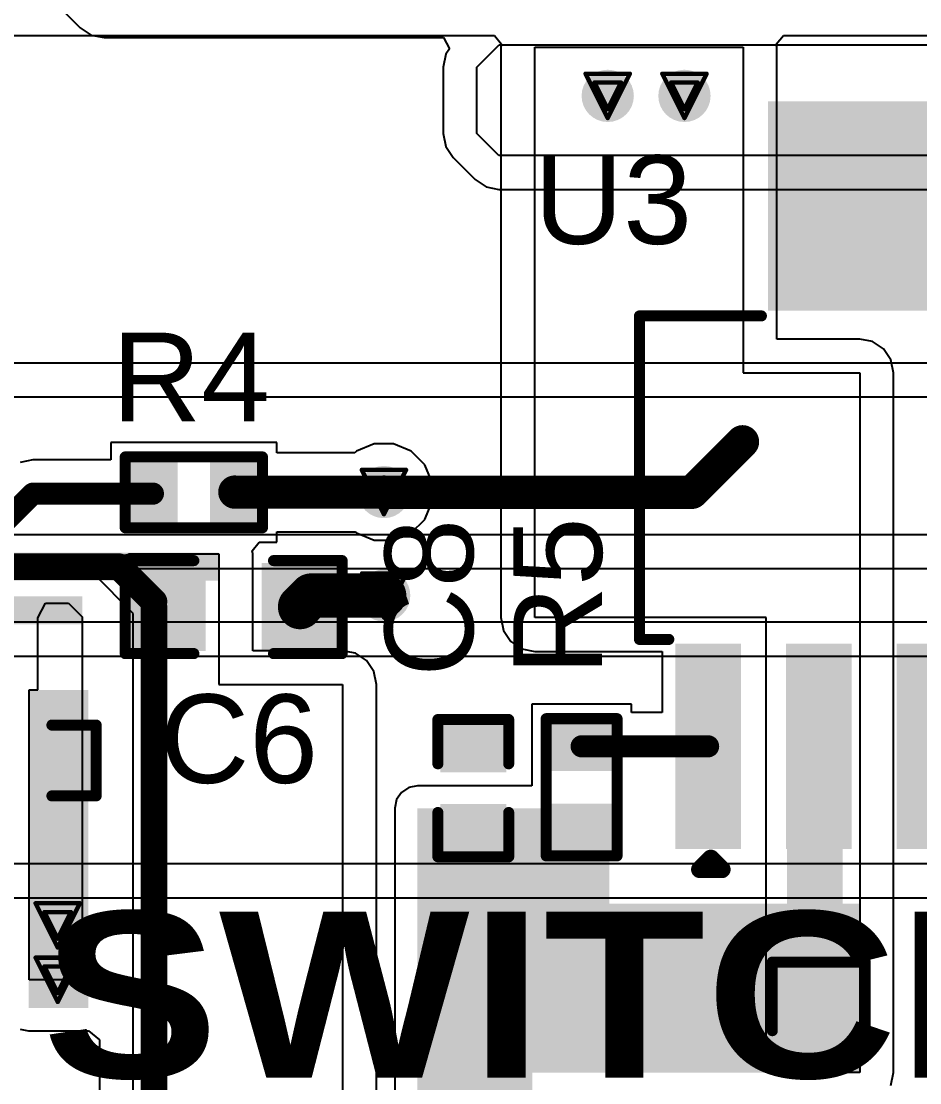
# Model space of a CAD drawing. Header units: inches. Extents: x -1 to 208, y -10 to 150.
# Drawn here: x 22.73 to 33.05, y 9.88 to 22.07 of the extents above; entities that cross this region are included whole.
import ezdxf

# ---------------------------------------------------------------- set-up
doc = ezdxf.new("R2010")
doc.units = ezdxf.units.IN
for name, color, linetype in [('Bottom Layer', 5, 'Continuous'), ('Drill Drawing', 1, 'Continuous'), ('Top Layer', 1, 'Continuous'), ('Top Overlay', 2, 'Continuous'), ('Top Paste', 8, 'Continuous'), ('Top Solder', 216, 'Continuous'), ('Via Holes', 16, 'Continuous')]:
    doc.layers.add(name, color=color, linetype=linetype)
doc.styles.add('Arial', font='', dxfattribs={"height": 0.2})
doc.styles.add('Arial Black_Bold', font='', dxfattribs={"height": 0.2})
doc.styles.get('Arial').set_extended_font_data('Arial')
doc.styles.get('Arial Black_Bold').set_extended_font_data('Arial Black', bold=True)

# ---------------------------------------------------------------- blocks, each defined once
blk = doc.blocks.new('SOT_223_6__13')
at = {"layer": 'Top Layer'}
for points in [[(-1.75000031, 4.20000176), (1.75000031, 4.20000176), (1.75000031, 2.00000108), (-1.75000031, 2.00000108)], [(-2.81499945, -2.02499849), (-2.26500055, -2.02499849), (-2.26500055, -4.17499927), (-2.81499945, -4.17499927)], [(-1.54499945, -2.02499849), (-0.99500055, -2.02499849), (-0.99500055, -4.17499927), (-1.54499945, -4.17499927)], [(-0.27499945, -2.02499849), (0.27499945, -2.02499849), (0.27499945, -4.17499927), (-0.27499945, -4.17499927)], [(0.99500055, -2.02499849), (1.54499945, -2.02499849), (1.54499945, -4.17499927), (0.99500055, -4.17499927)], [(2.26500055, -2.02499849), (2.81499945, -2.02499849), (2.81499945, -4.17499927), (2.26500055, -4.17499927)]]:
    blk.add_hatch(color=1, dxfattribs=at).paths.add_polyline_path(points)
at = {"layer": 'Top Paste'}
for points in [[(-1.75000031, 4.20000176), (1.75000031, 4.20000176), (1.75000031, 2.00000108), (-1.75000031, 2.00000108)], [(-2.81499945, -2.02499849), (-2.26500055, -2.02499849), (-2.26500055, -4.17499927), (-2.81499945, -4.17499927)], [(-1.54499945, -2.02499849), (-0.99500055, -2.02499849), (-0.99500055, -4.17499927), (-1.54499945, -4.17499927)], [(-0.27499945, -2.02499849), (0.27499945, -2.02499849), (0.27499945, -4.17499927), (-0.27499945, -4.17499927)], [(0.99500055, -2.02499849), (1.54499945, -2.02499849), (1.54499945, -4.17499927), (0.99500055, -4.17499927)], [(2.26500055, -2.02499849), (2.81499945, -2.02499849), (2.81499945, -4.17499927), (2.26500055, -4.17499927)]]:
    blk.add_hatch(color=8, dxfattribs=at).paths.add_polyline_path(points)
at = {"layer": 'Top Solder'}
for points in [[(-1.85160031, 4.30160176), (1.85160031, 4.30160176), (1.85160031, 1.89840108), (-1.85160031, 1.89840108)], [(-2.91659945, -1.92339849), (-2.16340055, -1.92339849), (-2.16340055, -4.276599269999999), (-2.91659945, -4.276599269999999)], [(-1.64659945, -1.92339849), (-0.8934005500000001, -1.92339849), (-0.8934005500000001, -4.276599269999999), (-1.64659945, -4.276599269999999)], [(-0.3765994499999999, -1.92339849), (0.3765994499999999, -1.92339849), (0.3765994499999999, -4.276599269999999), (-0.3765994499999999, -4.276599269999999)], [(0.8934005500000001, -1.92339849), (1.64659945, -1.92339849), (1.64659945, -4.276599269999999), (0.8934005500000001, -4.276599269999999)], [(2.16340055, -1.92339849), (2.91659945, -1.92339849), (2.91659945, -4.276599269999999), (2.16340055, -4.276599269999999)]]:
    blk.add_hatch(color=216, dxfattribs=at).paths.add_polyline_path(points)
at = {"layer": 'Top Overlay'}
for points in [[(-3.3274, -1.87301632, 0.127, 0.127, 0), (-3.3274, 1.83969152, 0.127, 0.127, 0)], [(-3.3274, 1.83969152, 0.127, 0.127, 0), (-1.92873376, 1.83969152, 0.127, 0.127, 0)], [(1.92873376, 1.83969152, 0.127, 0.127, 0), (3.3274, 1.83969152, 0.127, 0.127, 0)], [(3.3274, -1.87301632, 0.127, 0.127, 0), (3.3274, 1.83969152, 0.127, 0.127, 0)], [(-3.3274, -1.87301632, 0.127, 0.127, 0), (-2.991104, -1.87301632, 0.127, 0.127, 0)], [(2.991104, -1.87301632, 0.127, 0.127, 0), (3.3274, -1.87301632, 0.127, 0.127, 0)], [(-2.63558528, -4.51282816, 0.1999996, 0.1999996, 0), (-2.50858528, -4.38582816, 0.1999996, 0.1999996, 0)], [(-2.50858528, -4.38582816, 0.1999996, 0.1999996, 0), (-2.38158528, -4.51282816, 0.1999996, 0.1999996, 0)], [(-2.63558528, -4.51282816, 0.1999996, 0.1999996, 0), (-2.38158528, -4.51282816, 0.1999996, 0.1999996, 0)]]:
    blk.add_lwpolyline(points, format="xyseb", dxfattribs=at)
for points in [[(-3.35915, 1.83969152, 0.0635, 0.0635, 1), (-3.29565, 1.83969152, 0.0635, 0.0635, 1)], [(-3.35915, 1.83969152, 0.0635, 0.0635, 1), (-3.29565, 1.83969152, 0.0635, 0.0635, 1)], [(-1.96048376, 1.83969152, 0.0635, 0.0635, 1), (-1.89698376, 1.83969152, 0.0635, 0.0635, 1)], [(1.89698376, 1.83969152, 0.0635, 0.0635, 1), (1.96048376, 1.83969152, 0.0635, 0.0635, 1)], [(3.29565, 1.83969152, 0.0635, 0.0635, 1), (3.35915, 1.83969152, 0.0635, 0.0635, 1)], [(3.29565, 1.83969152, 0.0635, 0.0635, 1), (3.35915, 1.83969152, 0.0635, 0.0635, 1)], [(-3.35915, -1.87301632, 0.0635, 0.0635, 1), (-3.29565, -1.87301632, 0.0635, 0.0635, 1)], [(-3.35915, -1.87301632, 0.0635, 0.0635, 1), (-3.29565, -1.87301632, 0.0635, 0.0635, 1)], [(-3.022854, -1.87301632, 0.0635, 0.0635, 1), (-2.959354, -1.87301632, 0.0635, 0.0635, 1)], [(2.959354, -1.87301632, 0.0635, 0.0635, 1), (3.022854, -1.87301632, 0.0635, 0.0635, 1)], [(3.29565, -1.87301632, 0.0635, 0.0635, 1), (3.35915, -1.87301632, 0.0635, 0.0635, 1)], [(3.29565, -1.87301632, 0.0635, 0.0635, 1), (3.35915, -1.87301632, 0.0635, 0.0635, 1)], [(-2.55858518, -4.38582816, 0.0999998, 0.0999998, 1), (-2.45858538, -4.38582816, 0.0999998, 0.0999998, 1)], [(-2.55858518, -4.38582816, 0.0999998, 0.0999998, 1), (-2.45858538, -4.38582816, 0.0999998, 0.0999998, 1)], [(-2.68558518, -4.51282816, 0.0999998, 0.0999998, 1), (-2.58558538, -4.51282816, 0.0999998, 0.0999998, 1)], [(-2.68558518, -4.51282816, 0.0999998, 0.0999998, 1), (-2.58558538, -4.51282816, 0.0999998, 0.0999998, 1)], [(-2.43158518, -4.51282816, 0.0999998, 0.0999998, 1), (-2.33158538, -4.51282816, 0.0999998, 0.0999998, 1)], [(-2.43158518, -4.51282816, 0.0999998, 0.0999998, 1), (-2.33158538, -4.51282816, 0.0999998, 0.0999998, 1)]]:
    blk.add_lwpolyline(points, format="xyseb", close=True, dxfattribs=at)
blk = doc.blocks.new('R___0402_73')
at = {"layer": 'Top Layer'}
for points in [[(-0.6985, -0.3175), (-0.6985, 0.3174999999999999), (-0.2413000000000001, 0.3175), (-0.2412999999999999, -0.3174999999999999)], [(0.2413000000000001, -0.3175), (0.2412999999999999, 0.3174999999999999), (0.6985, 0.3175), (0.6985, -0.3174999999999999)]]:
    blk.add_hatch(color=1, dxfattribs=at).paths.add_polyline_path(points)
at = {"layer": 'Top Paste'}
for points in [[(-0.6985, -0.3175), (-0.6985, 0.3174999999999999), (-0.2413000000000001, 0.3175), (-0.2412999999999999, -0.3174999999999999)], [(0.2413000000000001, -0.3175), (0.2412999999999999, 0.3174999999999999), (0.6985, 0.3175), (0.6985, -0.3174999999999999)]]:
    blk.add_hatch(color=8, dxfattribs=at).paths.add_polyline_path(points)
at = {"layer": 'Top Solder'}
for points in [[(-0.75350116, -0.3725011600000001), (-0.75350116, 0.3725011599999999), (-0.18629884, 0.3725011600000001), (-0.1862988399999999, -0.3725011599999999)], [(0.18629884, -0.3725011600000001), (0.1862988399999999, 0.3725011599999999), (0.75350116, 0.3725011600000001), (0.75350116, -0.3725011599999999)]]:
    blk.add_hatch(color=216, dxfattribs=at).paths.add_polyline_path(points)
at = {"layer": 'Top Overlay'}
for points in [[(0.7874, 0.4064, 0.127, 0.127, 0), (-0.7874, 0.4064, 0.127, 0.127, 0)], [(-0.7874, -0.4064, 0.127, 0.127, 0), (-0.7874, 0.4064, 0.127, 0.127, 0)], [(0.7874, -0.4064, 0.127, 0.127, 0), (0.7874, 0.4064, 0.127, 0.127, 0)], [(0.7874, -0.4064, 0.127, 0.127, 0), (-0.7874, -0.4064, 0.127, 0.127, 0)], [(0.8128, -0.4318, 0.0032258, 0.0032258, 0), (-0.8128, -0.4318, 0.0032258, 0.0032258, 0)]]:
    blk.add_lwpolyline(points, format="xyseb", dxfattribs=at)
for points in [[(-0.8191499999999999, 0.4064, 0.0635, 0.0635, 1), (-0.7556499999999999, 0.4064, 0.0635, 0.0635, 1)], [(-0.8191499999999999, 0.4064, 0.0635, 0.0635, 1), (-0.7556499999999999, 0.4064, 0.0635, 0.0635, 1)], [(0.7556499999999999, 0.4064, 0.0635, 0.0635, 1), (0.8191499999999999, 0.4064, 0.0635, 0.0635, 1)], [(0.7556499999999999, 0.4064, 0.0635, 0.0635, 1), (0.8191499999999999, 0.4064, 0.0635, 0.0635, 1)], [(-0.8191499999999999, -0.4064, 0.0635, 0.0635, 1), (-0.7556499999999999, -0.4064, 0.0635, 0.0635, 1)], [(-0.8191499999999999, -0.4064, 0.0635, 0.0635, 1), (-0.7556499999999999, -0.4064, 0.0635, 0.0635, 1)], [(0.7556499999999999, -0.4064, 0.0635, 0.0635, 1), (0.8191499999999999, -0.4064, 0.0635, 0.0635, 1)], [(0.7556499999999999, -0.4064, 0.0635, 0.0635, 1), (0.8191499999999999, -0.4064, 0.0635, 0.0635, 1)], [(-0.81360518, -0.4318, 0.0016129, 0.0016129, 1), (-0.8119948199999999, -0.4318, 0.0016129, 0.0016129, 1)], [(0.8119948199999999, -0.4318, 0.0016129, 0.0016129, 1), (0.81360518, -0.4318, 0.0016129, 0.0016129, 1)]]:
    blk.add_lwpolyline(points, format="xyseb", close=True, dxfattribs=at)
blk = doc.blocks.new('R___0402_74')
at = {"layer": 'Top Layer'}
for points in [[(-0.6985, -0.3175), (-0.6985, 0.3175), (-0.2412999999999999, 0.3175), (-0.2413, -0.3175)], [(0.2412999999999999, -0.3175), (0.2413, 0.3175), (0.6985, 0.3175), (0.6985, -0.3175)]]:
    blk.add_hatch(color=1, dxfattribs=at).paths.add_polyline_path(points)
at = {"layer": 'Top Paste'}
for points in [[(-0.6985, -0.3175), (-0.6985, 0.3175), (-0.2412999999999999, 0.3175), (-0.2413, -0.3175)], [(0.2412999999999999, -0.3175), (0.2413, 0.3175), (0.6985, 0.3175), (0.6985, -0.3175)]]:
    blk.add_hatch(color=8, dxfattribs=at).paths.add_polyline_path(points)
at = {"layer": 'Top Solder'}
for points in [[(-0.75350116, -0.37250116), (-0.75350116, 0.37250116), (-0.1862988399999999, 0.37250116), (-0.18629884, -0.37250116)], [(0.1862988399999999, -0.37250116), (0.18629884, 0.37250116), (0.75350116, 0.37250116), (0.75350116, -0.37250116)]]:
    blk.add_hatch(color=216, dxfattribs=at).paths.add_polyline_path(points)
at = {"layer": 'Top Overlay'}
for points in [[(0.7874, 0.4064, 0.127, 0.127, 0), (-0.7874, 0.4064, 0.127, 0.127, 0)], [(-0.7874, 0.4064, 0.127, 0.127, 0), (-0.7874, -0.4064, 0.127, 0.127, 0)], [(0.7874, 0.4064, 0.127, 0.127, 0), (0.7874, -0.4064, 0.127, 0.127, 0)], [(0.7874, -0.4064, 0.127, 0.127, 0), (-0.7874, -0.4064, 0.127, 0.127, 0)], [(0.8128, -0.4318, 0.0032258, 0.0032258, 0), (-0.8128, -0.4318, 0.0032258, 0.0032258, 0)]]:
    blk.add_lwpolyline(points, format="xyseb", dxfattribs=at)
for points in [[(-0.8191499999999999, 0.4064, 0.0635, 0.0635, 1), (-0.7556499999999999, 0.4064, 0.0635, 0.0635, 1)], [(-0.8191499999999999, 0.4064, 0.0635, 0.0635, 1), (-0.7556499999999999, 0.4064, 0.0635, 0.0635, 1)], [(0.7556499999999999, 0.4064, 0.0635, 0.0635, 1), (0.8191499999999999, 0.4064, 0.0635, 0.0635, 1)], [(0.7556499999999999, 0.4064, 0.0635, 0.0635, 1), (0.8191499999999999, 0.4064, 0.0635, 0.0635, 1)], [(-0.8191499999999999, -0.4064, 0.0635, 0.0635, 1), (-0.7556499999999999, -0.4064, 0.0635, 0.0635, 1)], [(-0.8191499999999999, -0.4064, 0.0635, 0.0635, 1), (-0.7556499999999999, -0.4064, 0.0635, 0.0635, 1)], [(0.7556499999999999, -0.4064, 0.0635, 0.0635, 1), (0.8191499999999999, -0.4064, 0.0635, 0.0635, 1)], [(0.7556499999999999, -0.4064, 0.0635, 0.0635, 1), (0.8191499999999999, -0.4064, 0.0635, 0.0635, 1)], [(-0.81360518, -0.4318, 0.0016129, 0.0016129, 1), (-0.8119948199999999, -0.4318, 0.0016129, 0.0016129, 1)], [(0.8119948199999999, -0.4318, 0.0016129, 0.0016129, 1), (0.81360518, -0.4318, 0.0016129, 0.0016129, 1)]]:
    blk.add_lwpolyline(points, format="xyseb", close=True, dxfattribs=at)
blk = doc.blocks.new('C___0603_186')
at = {"layer": 'Top Layer'}
for points in [[(-0.3809999999999999, 0.4445), (-0.3809999999999999, -0.4445), (-1.143, -0.4445), (-1.143, 0.4445)], [(1.143, 0.4445), (1.143, -0.4445), (0.3809999999999999, -0.4445), (0.3809999999999999, 0.4445)]]:
    blk.add_hatch(color=1, dxfattribs=at).paths.add_polyline_path(points)
at = {"layer": 'Top Paste'}
for points in [[(-0.3809999999999999, 0.4445), (-0.3809999999999999, -0.4445), (-1.143, -0.4445), (-1.143, 0.4445)], [(1.143, 0.4445), (1.143, -0.4445), (0.3809999999999999, -0.4445), (0.3809999999999999, 0.4445)]]:
    blk.add_hatch(color=8, dxfattribs=at).paths.add_polyline_path(points)
at = {"layer": 'Top Solder'}
for points in [[(-0.3210001199999999, 0.50449988), (-0.3210001199999999, -0.50449988), (-1.20299988, -0.50449988), (-1.20299988, 0.50449988)], [(1.20299988, 0.50449988), (1.20299988, -0.50449988), (0.3210001199999999, -0.50449988), (0.3210001199999999, 0.50449988)]]:
    blk.add_hatch(color=216, dxfattribs=at).paths.add_polyline_path(points)
at = {"layer": 'Top Overlay'}
for points in [[(-1.2446, 0.5334, 0.127, 0.127, 0), (-0.4571999999999999, 0.5334, 0.127, 0.127, 0)], [(-1.2446, 0.5334, 0.127, 0.127, 0), (-1.2446, -0.5334, 0.127, 0.127, 0)], [(0.4571999999999999, 0.5334, 0.127, 0.127, 0), (1.2446, 0.5334, 0.127, 0.127, 0)], [(1.2446, 0.5334, 0.127, 0.127, 0), (1.2446, -0.5334, 0.127, 0.127, 0)], [(-1.2446, -0.5334, 0.127, 0.127, 0), (-0.4571999999999999, -0.5334, 0.127, 0.127, 0)], [(0.4571999999999999, -0.5334, 0.127, 0.127, 0), (1.2446, -0.5334, 0.127, 0.127, 0)]]:
    blk.add_lwpolyline(points, format="xyseb", dxfattribs=at)
for points in [[(-1.27635, 0.5334, 0.0635, 0.0635, 1), (-1.21285, 0.5334, 0.0635, 0.0635, 1)], [(-1.27635, 0.5334, 0.0635, 0.0635, 1), (-1.21285, 0.5334, 0.0635, 0.0635, 1)], [(-0.4889499999999999, 0.5334, 0.0635, 0.0635, 1), (-0.42545, 0.5334, 0.0635, 0.0635, 1)], [(0.42545, 0.5334, 0.0635, 0.0635, 1), (0.4889499999999999, 0.5334, 0.0635, 0.0635, 1)], [(1.21285, 0.5334, 0.0635, 0.0635, 1), (1.27635, 0.5334, 0.0635, 0.0635, 1)], [(1.21285, 0.5334, 0.0635, 0.0635, 1), (1.27635, 0.5334, 0.0635, 0.0635, 1)], [(-1.27635, -0.5334, 0.0635, 0.0635, 1), (-1.21285, -0.5334, 0.0635, 0.0635, 1)], [(-1.27635, -0.5334, 0.0635, 0.0635, 1), (-1.21285, -0.5334, 0.0635, 0.0635, 1)], [(-0.4889499999999999, -0.5334, 0.0635, 0.0635, 1), (-0.42545, -0.5334, 0.0635, 0.0635, 1)], [(0.42545, -0.5334, 0.0635, 0.0635, 1), (0.4889499999999999, -0.5334, 0.0635, 0.0635, 1)], [(1.21285, -0.5334, 0.0635, 0.0635, 1), (1.27635, -0.5334, 0.0635, 0.0635, 1)], [(1.21285, -0.5334, 0.0635, 0.0635, 1), (1.27635, -0.5334, 0.0635, 0.0635, 1)]]:
    blk.add_lwpolyline(points, format="xyseb", close=True, dxfattribs=at)
blk = doc.blocks.new('C___0402_187')
at = {"layer": 'Top Layer'}
for points in [[(-0.6985, -0.3175), (-0.6985, 0.3174999999999999), (-0.2413000000000001, 0.3175), (-0.2412999999999999, -0.3174999999999999)], [(0.2413000000000001, -0.3175), (0.2412999999999999, 0.3174999999999999), (0.6985, 0.3175), (0.6985, -0.3174999999999999)]]:
    blk.add_hatch(color=1, dxfattribs=at).paths.add_polyline_path(points)
at = {"layer": 'Top Paste'}
for points in [[(-0.6985, -0.3175), (-0.6985, 0.3174999999999999), (-0.2413000000000001, 0.3175), (-0.2412999999999999, -0.3174999999999999)], [(0.2413000000000001, -0.3175), (0.2412999999999999, 0.3174999999999999), (0.6985, 0.3175), (0.6985, -0.3174999999999999)]]:
    blk.add_hatch(color=8, dxfattribs=at).paths.add_polyline_path(points)
at = {"layer": 'Top Solder'}
for points in [[(-0.7584998799999999, -0.3774998800000001), (-0.7584998799999999, 0.3774998799999999), (-0.1813001200000001, 0.3774998800000001), (-0.1813001199999999, -0.3774998799999999)], [(0.1813001200000001, -0.3774998800000001), (0.1813001199999999, 0.3774998799999999), (0.7584998799999999, 0.3774998800000001), (0.7584998799999999, -0.3774998799999999)]]:
    blk.add_hatch(color=216, dxfattribs=at).paths.add_polyline_path(points)
at = {"layer": 'Top Overlay'}
for points in [[(-0.7874, -0.4064, 0.127, 0.127, 0), (-0.7874, 0.4064, 0.127, 0.127, 0)], [(-0.2794, 0.4064, 0.127, 0.127, 0), (-0.7874, 0.4064, 0.127, 0.127, 0)], [(0.7874, 0.4064, 0.127, 0.127, 0), (0.2794, 0.4064, 0.127, 0.127, 0)], [(0.7874, -0.4064, 0.127, 0.127, 0), (0.7874, 0.4064, 0.127, 0.127, 0)], [(-0.2794, -0.4064, 0.127, 0.127, 0), (-0.7874, -0.4064, 0.127, 0.127, 0)], [(0.7874, -0.4064, 0.127, 0.127, 0), (0.2794, -0.4064, 0.127, 0.127, 0)]]:
    blk.add_lwpolyline(points, format="xyseb", dxfattribs=at)
for points in [[(-0.8191499999999999, 0.4064, 0.0635, 0.0635, 1), (-0.7556499999999999, 0.4064, 0.0635, 0.0635, 1)], [(-0.8191499999999999, 0.4064, 0.0635, 0.0635, 1), (-0.7556499999999999, 0.4064, 0.0635, 0.0635, 1)], [(-0.31115, 0.4064, 0.0635, 0.0635, 1), (-0.24765, 0.4064, 0.0635, 0.0635, 1)], [(0.24765, 0.4064, 0.0635, 0.0635, 1), (0.31115, 0.4064, 0.0635, 0.0635, 1)], [(0.7556499999999999, 0.4064, 0.0635, 0.0635, 1), (0.8191499999999999, 0.4064, 0.0635, 0.0635, 1)], [(0.7556499999999999, 0.4064, 0.0635, 0.0635, 1), (0.8191499999999999, 0.4064, 0.0635, 0.0635, 1)], [(-0.8191499999999999, -0.4064, 0.0635, 0.0635, 1), (-0.7556499999999999, -0.4064, 0.0635, 0.0635, 1)], [(-0.8191499999999999, -0.4064, 0.0635, 0.0635, 1), (-0.7556499999999999, -0.4064, 0.0635, 0.0635, 1)], [(-0.31115, -0.4064, 0.0635, 0.0635, 1), (-0.24765, -0.4064, 0.0635, 0.0635, 1)], [(0.24765, -0.4064, 0.0635, 0.0635, 1), (0.31115, -0.4064, 0.0635, 0.0635, 1)], [(0.7556499999999999, -0.4064, 0.0635, 0.0635, 1), (0.8191499999999999, -0.4064, 0.0635, 0.0635, 1)], [(0.7556499999999999, -0.4064, 0.0635, 0.0635, 1), (0.8191499999999999, -0.4064, 0.0635, 0.0635, 1)]]:
    blk.add_lwpolyline(points, format="xyseb", close=True, dxfattribs=at)
blk = doc.blocks.new('C___0603_189')
at = {"layer": 'Top Layer'}
for points in [[(-0.3809999999999999, 0.4445), (-0.3809999999999999, -0.4445), (-1.143, -0.4445), (-1.143, 0.4445)], [(1.143, 0.4445), (1.143, -0.4445), (0.3809999999999999, -0.4445), (0.3809999999999999, 0.4445)]]:
    blk.add_hatch(color=1, dxfattribs=at).paths.add_polyline_path(points)
at = {"layer": 'Top Paste'}
for points in [[(-0.3809999999999999, 0.4445), (-0.3809999999999999, -0.4445), (-1.143, -0.4445), (-1.143, 0.4445)], [(1.143, 0.4445), (1.143, -0.4445), (0.3809999999999999, -0.4445), (0.3809999999999999, 0.4445)]]:
    blk.add_hatch(color=8, dxfattribs=at).paths.add_polyline_path(points)
at = {"layer": 'Top Solder'}
for points in [[(-0.3210001199999999, 0.50449988), (-0.3210001199999999, -0.50449988), (-1.20299988, -0.50449988), (-1.20299988, 0.50449988)], [(1.20299988, 0.50449988), (1.20299988, -0.50449988), (0.3210001199999999, -0.50449988), (0.3210001199999999, 0.50449988)]]:
    blk.add_hatch(color=216, dxfattribs=at).paths.add_polyline_path(points)
at = {"layer": 'Top Overlay'}
for points in [[(-0.4571999999999999, 0.5334, 0.127, 0.127, 0), (-1.2446, 0.5334, 0.127, 0.127, 0)], [(-1.2446, 0.5334, 0.127, 0.127, 0), (-1.2446, -0.5334, 0.127, 0.127, 0)], [(1.2446, 0.5334, 0.127, 0.127, 0), (0.4571999999999999, 0.5334, 0.127, 0.127, 0)], [(1.2446, 0.5334, 0.127, 0.127, 0), (1.2446, -0.5334, 0.127, 0.127, 0)], [(-0.4571999999999999, -0.5334, 0.127, 0.127, 0), (-1.2446, -0.5334, 0.127, 0.127, 0)], [(1.2446, -0.5334, 0.127, 0.127, 0), (0.4571999999999999, -0.5334, 0.127, 0.127, 0)]]:
    blk.add_lwpolyline(points, format="xyseb", dxfattribs=at)
for points in [[(-1.27635, 0.5334, 0.0635, 0.0635, 1), (-1.21285, 0.5334, 0.0635, 0.0635, 1)], [(-1.27635, 0.5334, 0.0635, 0.0635, 1), (-1.21285, 0.5334, 0.0635, 0.0635, 1)], [(-0.4889499999999999, 0.5334, 0.0635, 0.0635, 1), (-0.42545, 0.5334, 0.0635, 0.0635, 1)], [(0.42545, 0.5334, 0.0635, 0.0635, 1), (0.4889499999999999, 0.5334, 0.0635, 0.0635, 1)], [(1.21285, 0.5334, 0.0635, 0.0635, 1), (1.27635, 0.5334, 0.0635, 0.0635, 1)], [(1.21285, 0.5334, 0.0635, 0.0635, 1), (1.27635, 0.5334, 0.0635, 0.0635, 1)], [(-1.27635, -0.5334, 0.0635, 0.0635, 1), (-1.21285, -0.5334, 0.0635, 0.0635, 1)], [(-1.27635, -0.5334, 0.0635, 0.0635, 1), (-1.21285, -0.5334, 0.0635, 0.0635, 1)], [(-0.4889499999999999, -0.5334, 0.0635, 0.0635, 1), (-0.42545, -0.5334, 0.0635, 0.0635, 1)], [(0.42545, -0.5334, 0.0635, 0.0635, 1), (0.4889499999999999, -0.5334, 0.0635, 0.0635, 1)], [(1.21285, -0.5334, 0.0635, 0.0635, 1), (1.27635, -0.5334, 0.0635, 0.0635, 1)], [(1.21285, -0.5334, 0.0635, 0.0635, 1), (1.27635, -0.5334, 0.0635, 0.0635, 1)]]:
    blk.add_lwpolyline(points, format="xyseb", close=True, dxfattribs=at)
blk = doc.blocks.new('C___0402_190')
at = {"layer": 'Top Layer'}
for points in [[(-0.6985, -0.3175), (-0.6985, 0.3175), (-0.2412999999999999, 0.3175), (-0.2413, -0.3175)], [(0.2412999999999999, -0.3175), (0.2413, 0.3175), (0.6985, 0.3175), (0.6985, -0.3175)]]:
    blk.add_hatch(color=1, dxfattribs=at).paths.add_polyline_path(points)
at = {"layer": 'Top Paste'}
for points in [[(-0.6985, -0.3175), (-0.6985, 0.3175), (-0.2412999999999999, 0.3175), (-0.2413, -0.3175)], [(0.2412999999999999, -0.3175), (0.2413, 0.3175), (0.6985, 0.3175), (0.6985, -0.3175)]]:
    blk.add_hatch(color=8, dxfattribs=at).paths.add_polyline_path(points)
at = {"layer": 'Top Solder'}
for points in [[(-0.7584998799999999, -0.37749988), (-0.7584998799999999, 0.37749988), (-0.18130012, 0.37749988), (-0.18130012, -0.37749988)], [(0.18130012, -0.37749988), (0.18130012, 0.37749988), (0.7584998799999999, 0.37749988), (0.7584998799999999, -0.37749988)]]:
    blk.add_hatch(color=216, dxfattribs=at).paths.add_polyline_path(points)
at = {"layer": 'Top Overlay'}
for points in [[(-0.7874, -0.4064, 0.127, 0.127, 0), (-0.7874, 0.4064, 0.127, 0.127, 0)], [(-0.7874, 0.4064, 0.127, 0.127, 0), (-0.2794, 0.4064, 0.127, 0.127, 0)], [(0.2794, 0.4064, 0.127, 0.127, 0), (0.7874, 0.4064, 0.127, 0.127, 0)], [(0.7874, -0.4064, 0.127, 0.127, 0), (0.7874, 0.4064, 0.127, 0.127, 0)], [(-0.7874, -0.4064, 0.127, 0.127, 0), (-0.2794, -0.4064, 0.127, 0.127, 0)], [(0.2794, -0.4064, 0.127, 0.127, 0), (0.7874, -0.4064, 0.127, 0.127, 0)]]:
    blk.add_lwpolyline(points, format="xyseb", dxfattribs=at)
for points in [[(-0.8191499999999999, 0.4064, 0.0635, 0.0635, 1), (-0.7556499999999999, 0.4064, 0.0635, 0.0635, 1)], [(-0.8191499999999999, 0.4064, 0.0635, 0.0635, 1), (-0.7556499999999999, 0.4064, 0.0635, 0.0635, 1)], [(-0.31115, 0.4064, 0.0635, 0.0635, 1), (-0.24765, 0.4064, 0.0635, 0.0635, 1)], [(0.24765, 0.4064, 0.0635, 0.0635, 1), (0.31115, 0.4064, 0.0635, 0.0635, 1)], [(0.7556499999999999, 0.4064, 0.0635, 0.0635, 1), (0.8191499999999999, 0.4064, 0.0635, 0.0635, 1)], [(0.7556499999999999, 0.4064, 0.0635, 0.0635, 1), (0.8191499999999999, 0.4064, 0.0635, 0.0635, 1)], [(-0.8191499999999999, -0.4064, 0.0635, 0.0635, 1), (-0.7556499999999999, -0.4064, 0.0635, 0.0635, 1)], [(-0.8191499999999999, -0.4064, 0.0635, 0.0635, 1), (-0.7556499999999999, -0.4064, 0.0635, 0.0635, 1)], [(-0.31115, -0.4064, 0.0635, 0.0635, 1), (-0.24765, -0.4064, 0.0635, 0.0635, 1)], [(0.24765, -0.4064, 0.0635, 0.0635, 1), (0.31115, -0.4064, 0.0635, 0.0635, 1)], [(0.7556499999999999, -0.4064, 0.0635, 0.0635, 1), (0.8191499999999999, -0.4064, 0.0635, 0.0635, 1)], [(0.7556499999999999, -0.4064, 0.0635, 0.0635, 1), (0.8191499999999999, -0.4064, 0.0635, 0.0635, 1)]]:
    blk.add_lwpolyline(points, format="xyseb", close=True, dxfattribs=at)

msp = doc.modelspace()

# ---------------------------------------------------------------- hatches: boundary and pattern name
at = {"layer": 'Bottom Layer'}
h = msp.add_hatch(color=5, dxfattribs=at)
edge = h.paths.add_edge_path()
edge.add_arc((29.464, 21.209), 0.2999994, 0, 360)
h = msp.add_hatch(color=5, dxfattribs=at)
edge = h.paths.add_edge_path()
edge.add_arc((30.3444783, 21.209), 0.2999994, 0, 360)
h = msp.add_hatch(color=5, dxfattribs=at)
edge = h.paths.add_edge_path()
edge.add_arc((26.89555708, 16.6624), 0.2999994, 0, 360)
h = msp.add_hatch(color=5, dxfattribs=at)
edge = h.paths.add_edge_path()
edge.add_arc((26.8986, 15.47468584), 0.2999994, 0, 360)
h = msp.add_hatch(color=5, dxfattribs=at)
edge = h.paths.add_edge_path()
edge.add_arc((23.15150818, 11.68880568), 0.2999994, 0, 360)
h = msp.add_hatch(color=5, dxfattribs=at)
edge = h.paths.add_edge_path()
edge.add_arc((23.15150818, 11.06471752), 0.2999994, 0, 360)
at = {"layer": 'Top Layer'}
h = msp.add_hatch(color=1, dxfattribs=at)
edge = h.paths.add_edge_path()
edge.add_arc((29.464, 21.209), 0.2999994, 0, 360)
h = msp.add_hatch(color=1, dxfattribs=at)
edge = h.paths.add_edge_path()
edge.add_arc((30.3444783, 21.209), 0.2999994, 0, 360)
h = msp.add_hatch(color=1, dxfattribs=at)
edge = h.paths.add_edge_path()
edge.add_arc((26.89555708, 16.6624), 0.2999994, 0, 360)
for points in [[(21.99999918, 15.6455999), (25.00072978, 15.6455999), (25.00072978, 15.96559926), (21.99999918, 15.96559926)], [(21.99999918, 15.1456009), (23.43266586, 15.1456009), (23.43266586, 15.46560026), (21.99999918, 15.46560026)], [(21.99999918, 15.1456009), (22.97219942, 15.1456009), (22.97219942, 15.46560026), (21.99999918, 15.46560026)], [(31.5214, 10.0002975), (32.16116504, 10.0002975), (32.16116504, 14.81895182), (31.5214, 14.81895182)], [(22.81835162, 10.73891172), (23.50393318, 10.73891172), (23.50393318, 14.39159936), (22.81835162, 14.39159936)], [(27.2796, 10.00046006), (29.48202892, 10.00046006), (29.48202892, 13.0327527), (27.2796, 13.0327527)], [(27.2796, 10.0002975), (32.35546488, 10.0002975), (32.35546488, 11.93713894), (27.2796, 11.93713894)], [(27.2796, 5.829579399999999), (28.6004, 5.829579399999999), (28.6004, 11.9371364), (27.2796, 11.9371364)]]:
    msp.add_hatch(color=1, dxfattribs=at).paths.add_polyline_path(points)
h = msp.add_hatch(color=1, dxfattribs=at)
edge = h.paths.add_edge_path()
edge.add_arc((26.8986, 15.47468584), 0.2999994, 0, 360)
h = msp.add_hatch(color=1, dxfattribs=at)
edge = h.paths.add_edge_path()
edge.add_arc((23.15150818, 11.68880568), 0.2999994, 0, 360)
h = msp.add_hatch(color=1, dxfattribs=at)
edge = h.paths.add_edge_path()
edge.add_arc((23.15150818, 11.06471752), 0.2999994, 0, 360)
at = {"layer": 'Via Holes'}
h = msp.add_hatch(color=7, dxfattribs=at)
edge = h.paths.add_edge_path()
edge.add_arc((29.464, 21.209), 0.1499997, 0, 360)
h = msp.add_hatch(color=7, dxfattribs=at)
edge = h.paths.add_edge_path()
edge.add_arc((30.3444783, 21.209), 0.1499997, 0, 360)
h = msp.add_hatch(color=7, dxfattribs=at)
edge = h.paths.add_edge_path()
edge.add_arc((26.89555708, 16.6624), 0.1499997, 0, 360)
h = msp.add_hatch(color=7, dxfattribs=at)
edge = h.paths.add_edge_path()
edge.add_arc((26.8986, 15.47468584), 0.1499997, 0, 360)
h = msp.add_hatch(color=7, dxfattribs=at)
edge = h.paths.add_edge_path()
edge.add_arc((23.15150818, 11.68880568), 0.1499997, 0, 360)
h = msp.add_hatch(color=7, dxfattribs=at)
edge = h.paths.add_edge_path()
edge.add_arc((23.15150818, 11.06471752), 0.1499997, 0, 360)

# ---------------------------------------------------------------- linework, layer by layer
at = {"layer": 'Bottom Layer'}
for p, q in [((22.76414802, 22.63611424), (23.4087543, 21.99150796)), ((23.4087543, 21.99150796), (23.53478148, 21.90729934)), ((23.53478148, 21.90729934), (23.68344006, 21.87772866)), ((23.68344006, 21.87772866), (27.57846402, 21.87772866)), ((27.57846402, 21.87772866), (27.64634552, 21.75072866)), ((27.604339, 21.68785858), (27.57476832, 21.5392)), ((27.64634552, 21.75072866), (27.604339, 21.68785858)), ((27.96323337999999, 21.5392), (28.21793442, 21.79390104)), ((28.21793442, 21.79390104), (33.34649414, 21.79390104)), ((27.57476832, 21.5392), (27.57476832, 20.7772)), ((27.96323337999999, 20.7772), (27.96323337999999, 21.5392)), ((27.57476832, 20.7772), (27.604339, 20.62854142)), ((28.21571446, 20.52471892), (27.96323337999999, 20.7772)), ((27.604339, 20.62854142), (27.68854762, 20.50251424)), ((27.68854762, 20.50251424), (27.9410287, 20.25003316)), ((35.50919999999999, 20.52471892), (28.21571446, 20.52471892)), ((27.9410287, 20.25003316), (28.06705588, 20.16582454)), ((28.06705588, 20.16582454), (28.21571446, 20.13625386)), ((28.21571446, 20.13625386), (35.50919999999999, 20.13625386)), ((35.21108274, 18.14306506), (20.30310646, 18.14306506)), ((20.1422, 17.7546), (35.21108274, 17.7546)), ((35.21108274, 16.17161612), (18.38508134, 16.17161612)), ((18.38508134, 15.78315106), (35.21108274, 15.78315106)), ((44.96164998, 15.1672163), (18.25855124, 15.1672163)), ((18.25855124, 14.77875124), (45.12255644, 14.77875124)), ((48.32340856, 12.39518984), (18.18641016, 12.39518984)), ((17.90540996, 12.00394856), (48.40321281999999, 12.00394856))]:
    msp.add_line(p, q, dxfattribs=at)
for points in [[(30.43025664, 16.65860016, 0.3809999999999999, 0.3809999999999999, 0), (31.01118004, 17.23952356, 0.3809999999999999, 0.3809999999999999, 0)], [(26.89555708, 16.6624, 0.3809999999999999, 0.3809999999999999, 0), (26.89935692, 16.65860016, 0.3809999999999999, 0.3809999999999999, 0)], [(26.89935692, 16.65860016, 0.3809999999999999, 0.3809999999999999, 0), (30.43025664, 16.65860016, 0.3809999999999999, 0.3809999999999999, 0)]]:
    msp.add_lwpolyline(points, format="xyseb", dxfattribs=at)
for points in [[(30.91593004, 17.23952356, 0.1905, 0.1905, 1), (31.10643004, 17.23952356, 0.1905, 0.1905, 1)], [(26.80030708, 16.6624, 0.1905, 0.1905, 1), (26.99080708, 16.6624, 0.1905, 0.1905, 1)], [(26.80410692, 16.65860016, 0.1905, 0.1905, 1), (26.99460692, 16.65860016, 0.1905, 0.1905, 1)], [(26.80410692, 16.65860016, 0.1905, 0.1905, 1), (26.99460692, 16.65860016, 0.1905, 0.1905, 1)], [(30.33500664, 16.65860016, 0.1905, 0.1905, 1), (30.52550664, 16.65860016, 0.1905, 0.1905, 1)], [(30.33500664, 16.65860016, 0.1905, 0.1905, 1), (30.52550664, 16.65860016, 0.1905, 0.1905, 1)]]:
    msp.add_lwpolyline(points, format="xyseb", close=True, dxfattribs=at)
at = {"layer": 'Drill Drawing'}
for points in [[(29.21, 21.463, 0.0508, 0.0508, 0), (29.718, 21.463, 0.0508, 0.0508, 0)], [(29.21, 21.463, 0.0508, 0.0508, 0), (29.464, 20.955, 0.0508, 0.0508, 0)], [(29.464, 20.955, 0.0508, 0.0508, 0), (29.718, 21.463, 0.0508, 0.0508, 0)], [(30.0904783, 21.463, 0.0508, 0.0508, 0), (30.5984783, 21.463, 0.0508, 0.0508, 0)], [(30.0904783, 21.463, 0.0508, 0.0508, 0), (30.3444783, 20.955, 0.0508, 0.0508, 0)], [(30.3444783, 20.955, 0.0508, 0.0508, 0), (30.5984783, 21.463, 0.0508, 0.0508, 0)], [(29.31159999999999, 21.3614, 0.0508, 0.0508, 0), (29.6164, 21.3614, 0.0508, 0.0508, 0)], [(29.31159999999999, 21.3614, 0.0508, 0.0508, 0), (29.464, 21.0566, 0.0508, 0.0508, 0)], [(29.464, 21.0566, 0.0508, 0.0508, 0), (29.6164, 21.3614, 0.0508, 0.0508, 0)], [(30.1920783, 21.3614, 0.0508, 0.0508, 0), (30.4968783, 21.3614, 0.0508, 0.0508, 0)], [(30.1920783, 21.3614, 0.0508, 0.0508, 0), (30.3444783, 21.0566, 0.0508, 0.0508, 0)], [(30.3444783, 21.0566, 0.0508, 0.0508, 0), (30.4968783, 21.3614, 0.0508, 0.0508, 0)], [(26.64155708, 16.9164, 0.0508, 0.0508, 0), (27.14955708, 16.9164, 0.0508, 0.0508, 0)], [(26.64155708, 16.9164, 0.0508, 0.0508, 0), (26.89555708, 16.4084, 0.0508, 0.0508, 0)], [(26.89555708, 16.4084, 0.0508, 0.0508, 0), (27.14955708, 16.9164, 0.0508, 0.0508, 0)], [(26.74315708, 16.8148, 0.0508, 0.0508, 0), (27.04795708, 16.8148, 0.0508, 0.0508, 0)], [(26.74315708, 16.8148, 0.0508, 0.0508, 0), (26.89555708, 16.51, 0.0508, 0.0508, 0)], [(26.89555708, 16.51, 0.0508, 0.0508, 0), (27.04795708, 16.8148, 0.0508, 0.0508, 0)], [(26.6446, 15.72868584, 0.0508, 0.0508, 0), (27.1526, 15.72868584, 0.0508, 0.0508, 0)], [(26.6446, 15.72868584, 0.0508, 0.0508, 0), (26.8986, 15.22068584, 0.0508, 0.0508, 0)], [(26.8986, 15.22068584, 0.0508, 0.0508, 0), (27.1526, 15.72868584, 0.0508, 0.0508, 0)], [(26.7462, 15.62708584, 0.0508, 0.0508, 0), (27.051, 15.62708584, 0.0508, 0.0508, 0)], [(26.7462, 15.62708584, 0.0508, 0.0508, 0), (26.8986, 15.32228584, 0.0508, 0.0508, 0)], [(26.8986, 15.32228584, 0.0508, 0.0508, 0), (27.051, 15.62708584, 0.0508, 0.0508, 0)], [(22.89750818, 11.94280568, 0.0508, 0.0508, 0), (23.40550818, 11.94280568, 0.0508, 0.0508, 0)], [(22.89750818, 11.94280568, 0.0508, 0.0508, 0), (23.15150818, 11.43480568, 0.0508, 0.0508, 0)], [(23.15150818, 11.43480568, 0.0508, 0.0508, 0), (23.40550818, 11.94280568, 0.0508, 0.0508, 0)], [(22.99910818, 11.84120568, 0.0508, 0.0508, 0), (23.30390818, 11.84120568, 0.0508, 0.0508, 0)], [(22.99910818, 11.84120568, 0.0508, 0.0508, 0), (23.15150818, 11.53640568, 0.0508, 0.0508, 0)], [(23.15150818, 11.53640568, 0.0508, 0.0508, 0), (23.30390818, 11.84120568, 0.0508, 0.0508, 0)], [(22.89750818, 11.31871752, 0.0508, 0.0508, 0), (23.40550818, 11.31871752, 0.0508, 0.0508, 0)], [(22.89750818, 11.31871752, 0.0508, 0.0508, 0), (23.15150818, 10.81071752, 0.0508, 0.0508, 0)], [(23.15150818, 10.81071752, 0.0508, 0.0508, 0), (23.40550818, 11.31871752, 0.0508, 0.0508, 0)], [(22.99910818, 11.21711752, 0.0508, 0.0508, 0), (23.30390818, 11.21711752, 0.0508, 0.0508, 0)], [(22.99910818, 11.21711752, 0.0508, 0.0508, 0), (23.15150818, 10.91231752, 0.0508, 0.0508, 0)], [(23.15150818, 10.91231752, 0.0508, 0.0508, 0), (23.30390818, 11.21711752, 0.0508, 0.0508, 0)]]:
    msp.add_lwpolyline(points, format="xyseb", dxfattribs=at)
for points in [[(29.1973, 21.463, 0.0254, 0.0254, 1), (29.2227, 21.463, 0.0254, 0.0254, 1)], [(29.1973, 21.463, 0.0254, 0.0254, 1), (29.2227, 21.463, 0.0254, 0.0254, 1)], [(29.7053, 21.463, 0.0254, 0.0254, 1), (29.7307, 21.463, 0.0254, 0.0254, 1)], [(29.7053, 21.463, 0.0254, 0.0254, 1), (29.7307, 21.463, 0.0254, 0.0254, 1)], [(30.0777783, 21.463, 0.0254, 0.0254, 1), (30.1031783, 21.463, 0.0254, 0.0254, 1)], [(30.0777783, 21.463, 0.0254, 0.0254, 1), (30.1031783, 21.463, 0.0254, 0.0254, 1)], [(30.5857783, 21.463, 0.0254, 0.0254, 1), (30.6111783, 21.463, 0.0254, 0.0254, 1)], [(30.5857783, 21.463, 0.0254, 0.0254, 1), (30.6111783, 21.463, 0.0254, 0.0254, 1)], [(29.2989, 21.3614, 0.0254, 0.0254, 1), (29.3243, 21.3614, 0.0254, 0.0254, 1)], [(29.2989, 21.3614, 0.0254, 0.0254, 1), (29.3243, 21.3614, 0.0254, 0.0254, 1)], [(29.6037, 21.3614, 0.0254, 0.0254, 1), (29.6291, 21.3614, 0.0254, 0.0254, 1)], [(29.6037, 21.3614, 0.0254, 0.0254, 1), (29.6291, 21.3614, 0.0254, 0.0254, 1)], [(30.1793783, 21.3614, 0.0254, 0.0254, 1), (30.2047783, 21.3614, 0.0254, 0.0254, 1)], [(30.1793783, 21.3614, 0.0254, 0.0254, 1), (30.2047783, 21.3614, 0.0254, 0.0254, 1)], [(30.4841783, 21.3614, 0.0254, 0.0254, 1), (30.5095783, 21.3614, 0.0254, 0.0254, 1)], [(30.4841783, 21.3614, 0.0254, 0.0254, 1), (30.5095783, 21.3614, 0.0254, 0.0254, 1)], [(29.4513, 21.0566, 0.0254, 0.0254, 1), (29.4767, 21.0566, 0.0254, 0.0254, 1)], [(29.4513, 21.0566, 0.0254, 0.0254, 1), (29.4767, 21.0566, 0.0254, 0.0254, 1)], [(30.3317783, 21.0566, 0.0254, 0.0254, 1), (30.3571783, 21.0566, 0.0254, 0.0254, 1)], [(30.3317783, 21.0566, 0.0254, 0.0254, 1), (30.3571783, 21.0566, 0.0254, 0.0254, 1)], [(29.4513, 20.955, 0.0254, 0.0254, 1), (29.4767, 20.955, 0.0254, 0.0254, 1)], [(29.4513, 20.955, 0.0254, 0.0254, 1), (29.4767, 20.955, 0.0254, 0.0254, 1)], [(30.3317783, 20.955, 0.0254, 0.0254, 1), (30.3571783, 20.955, 0.0254, 0.0254, 1)], [(30.3317783, 20.955, 0.0254, 0.0254, 1), (30.3571783, 20.955, 0.0254, 0.0254, 1)], [(26.62885708, 16.9164, 0.0254, 0.0254, 1), (26.65425708, 16.9164, 0.0254, 0.0254, 1)], [(26.62885708, 16.9164, 0.0254, 0.0254, 1), (26.65425708, 16.9164, 0.0254, 0.0254, 1)], [(27.13685708, 16.9164, 0.0254, 0.0254, 1), (27.16225708, 16.9164, 0.0254, 0.0254, 1)], [(27.13685708, 16.9164, 0.0254, 0.0254, 1), (27.16225708, 16.9164, 0.0254, 0.0254, 1)], [(26.73045708, 16.8148, 0.0254, 0.0254, 1), (26.75585708, 16.8148, 0.0254, 0.0254, 1)], [(26.73045708, 16.8148, 0.0254, 0.0254, 1), (26.75585708, 16.8148, 0.0254, 0.0254, 1)], [(27.03525708, 16.8148, 0.0254, 0.0254, 1), (27.06065708, 16.8148, 0.0254, 0.0254, 1)], [(27.03525708, 16.8148, 0.0254, 0.0254, 1), (27.06065708, 16.8148, 0.0254, 0.0254, 1)], [(26.88285708, 16.51, 0.0254, 0.0254, 1), (26.90825708, 16.51, 0.0254, 0.0254, 1)], [(26.88285708, 16.51, 0.0254, 0.0254, 1), (26.90825708, 16.51, 0.0254, 0.0254, 1)], [(26.88285708, 16.4084, 0.0254, 0.0254, 1), (26.90825708, 16.4084, 0.0254, 0.0254, 1)], [(26.88285708, 16.4084, 0.0254, 0.0254, 1), (26.90825708, 16.4084, 0.0254, 0.0254, 1)], [(26.6319, 15.72868584, 0.0254, 0.0254, 1), (26.6573, 15.72868584, 0.0254, 0.0254, 1)], [(26.6319, 15.72868584, 0.0254, 0.0254, 1), (26.6573, 15.72868584, 0.0254, 0.0254, 1)], [(27.1399, 15.72868584, 0.0254, 0.0254, 1), (27.16529999999999, 15.72868584, 0.0254, 0.0254, 1)], [(27.1399, 15.72868584, 0.0254, 0.0254, 1), (27.16529999999999, 15.72868584, 0.0254, 0.0254, 1)], [(26.7335, 15.62708584, 0.0254, 0.0254, 1), (26.7589, 15.62708584, 0.0254, 0.0254, 1)], [(26.7335, 15.62708584, 0.0254, 0.0254, 1), (26.7589, 15.62708584, 0.0254, 0.0254, 1)], [(27.0383, 15.62708584, 0.0254, 0.0254, 1), (27.0637, 15.62708584, 0.0254, 0.0254, 1)], [(27.0383, 15.62708584, 0.0254, 0.0254, 1), (27.0637, 15.62708584, 0.0254, 0.0254, 1)], [(26.8859, 15.32228584, 0.0254, 0.0254, 1), (26.9113, 15.32228584, 0.0254, 0.0254, 1)], [(26.8859, 15.32228584, 0.0254, 0.0254, 1), (26.9113, 15.32228584, 0.0254, 0.0254, 1)], [(26.8859, 15.22068584, 0.0254, 0.0254, 1), (26.9113, 15.22068584, 0.0254, 0.0254, 1)], [(26.8859, 15.22068584, 0.0254, 0.0254, 1), (26.9113, 15.22068584, 0.0254, 0.0254, 1)], [(22.88480818, 11.94280568, 0.0254, 0.0254, 1), (22.91020818, 11.94280568, 0.0254, 0.0254, 1)], [(22.88480818, 11.94280568, 0.0254, 0.0254, 1), (22.91020818, 11.94280568, 0.0254, 0.0254, 1)], [(23.39280818, 11.94280568, 0.0254, 0.0254, 1), (23.41820818, 11.94280568, 0.0254, 0.0254, 1)], [(23.39280818, 11.94280568, 0.0254, 0.0254, 1), (23.41820818, 11.94280568, 0.0254, 0.0254, 1)], [(22.98640818, 11.84120568, 0.0254, 0.0254, 1), (23.01180818, 11.84120568, 0.0254, 0.0254, 1)], [(22.98640818, 11.84120568, 0.0254, 0.0254, 1), (23.01180818, 11.84120568, 0.0254, 0.0254, 1)], [(23.29120818, 11.84120568, 0.0254, 0.0254, 1), (23.31660818, 11.84120568, 0.0254, 0.0254, 1)], [(23.29120818, 11.84120568, 0.0254, 0.0254, 1), (23.31660818, 11.84120568, 0.0254, 0.0254, 1)], [(23.13880818, 11.53640568, 0.0254, 0.0254, 1), (23.16420818, 11.53640568, 0.0254, 0.0254, 1)], [(23.13880818, 11.53640568, 0.0254, 0.0254, 1), (23.16420818, 11.53640568, 0.0254, 0.0254, 1)], [(23.13880818, 11.43480568, 0.0254, 0.0254, 1), (23.16420818, 11.43480568, 0.0254, 0.0254, 1)], [(23.13880818, 11.43480568, 0.0254, 0.0254, 1), (23.16420818, 11.43480568, 0.0254, 0.0254, 1)], [(22.88480818, 11.31871752, 0.0254, 0.0254, 1), (22.91020818, 11.31871752, 0.0254, 0.0254, 1)], [(22.88480818, 11.31871752, 0.0254, 0.0254, 1), (22.91020818, 11.31871752, 0.0254, 0.0254, 1)], [(23.39280818, 11.31871752, 0.0254, 0.0254, 1), (23.41820818, 11.31871752, 0.0254, 0.0254, 1)], [(23.39280818, 11.31871752, 0.0254, 0.0254, 1), (23.41820818, 11.31871752, 0.0254, 0.0254, 1)], [(22.98640818, 11.21711752, 0.0254, 0.0254, 1), (23.01180818, 11.21711752, 0.0254, 0.0254, 1)], [(22.98640818, 11.21711752, 0.0254, 0.0254, 1), (23.01180818, 11.21711752, 0.0254, 0.0254, 1)], [(23.29120818, 11.21711752, 0.0254, 0.0254, 1), (23.31660818, 11.21711752, 0.0254, 0.0254, 1)], [(23.29120818, 11.21711752, 0.0254, 0.0254, 1), (23.31660818, 11.21711752, 0.0254, 0.0254, 1)], [(23.13880818, 10.91231752, 0.0254, 0.0254, 1), (23.16420818, 10.91231752, 0.0254, 0.0254, 1)], [(23.13880818, 10.91231752, 0.0254, 0.0254, 1), (23.16420818, 10.91231752, 0.0254, 0.0254, 1)], [(23.13880818, 10.81071752, 0.0254, 0.0254, 1), (23.16420818, 10.81071752, 0.0254, 0.0254, 1)], [(23.13880818, 10.81071752, 0.0254, 0.0254, 1), (23.16420818, 10.81071752, 0.0254, 0.0254, 1)]]:
    msp.add_lwpolyline(points, format="xyseb", close=True, dxfattribs=at)
at = {"layer": 'Top Layer'}
for p, q in [((17.54194866, 21.90172404), (28.16387814, 21.90172404)), ((28.16387814, 21.90172404), (28.24444694, 21.8035505)), ((31.39891866, 21.8035505), (31.47948745999999, 21.90172404)), ((31.47948745999999, 21.90172404), (44.10469462, 21.90172404)), ((28.24444694, 21.8035505), (28.23733494, 21.7678)), ((28.23733494, 21.7678), (28.23733494, 15.22107192)), ((28.6258, 15.22107192), (28.6258, 21.7678)), ((28.6258, 21.7678), (31.0175656, 21.7678)), ((31.0175656, 21.7678), (31.0175656, 18.0298344)), ((31.40603066, 21.7678), (31.39891866, 21.8035505)), ((31.40603066, 18.41829946), (31.40603066, 21.7678)), ((32.35546488, 18.41829946), (31.40603066, 18.41829946)), ((32.50412346, 18.38872878), (32.35546488, 18.41829946)), ((32.63015064, 18.30452016), (32.50412346, 18.38872878)), ((32.71435926, 18.17849298), (32.63015064, 18.30452016)), ((32.74392994, 18.0298344), (32.71435926, 18.17849298)), ((31.0175656, 18.0298344), (32.35546488, 18.0298344)), ((32.35546488, 18.0298344), (32.35546488, 10.0002975)), ((32.74392994, 10.0002975), (32.74392994, 18.0298344)), ((25.6667, 17.23010016), (23.7617, 17.23010016)), ((23.7617, 17.23010016), (23.7617, 17.03266596)), ((25.6667, 17.1137072), (25.6667, 17.23010016)), ((26.78535918, 17.2163994), (26.58174262, 17.1320587)), ((27.00575498, 17.2163994), (26.78535918, 17.2163994)), ((27.20937154, 17.1320587), (27.00575498, 17.2163994)), ((26.56339112, 17.1137072), (25.6667, 17.1137072)), ((26.58174262, 17.1320587), (26.56339112, 17.1137072)), ((27.36521578, 16.97621446), (27.20937154, 17.1320587)), ((22.8680518, 17.03266596), (22.71939322, 17.00309528)), ((23.7617, 17.03266596), (22.8680518, 17.03266596)), ((27.44955648, 16.7725979), (27.36521578, 16.97621446)), ((27.44955648, 16.5522021), (27.44955648, 16.7725979)), ((27.36521578, 16.34858554), (27.44955648, 16.5522021)), ((27.20937154, 16.1927413), (27.36521578, 16.34858554)), ((25.6667, 16.08710016), (25.6667, 16.20729296)), ((25.6667, 16.20729296), (26.56719096, 16.20729296)), ((26.56719096, 16.20729296), (26.58174262, 16.1927413)), ((25.382347, 15.98892662), (25.4629158, 16.08710016)), ((25.4629158, 16.08710016), (25.6667, 16.08710016)), ((26.58174262, 16.1927413), (26.78535918, 16.1084006)), ((26.78535918, 16.1084006), (27.00575498, 16.1084006)), ((27.00575498, 16.1084006), (27.20937154, 16.1927413)), ((25.38919484, 15.954502), (25.382347, 15.98892662)), ((23.55825616, 15.72940212), (23.63601826, 15.91713606)), ((23.63601826, 15.91713606), (23.81053912, 15.91713606)), ((23.81053912, 15.91713606), (23.9591977, 15.94670674)), ((23.9591977, 15.94670674), (23.97086392, 15.954502)), ((23.97086392, 15.954502), (25.00072978, 15.954502)), ((25.00072978, 15.954502), (25.00072978, 14.45325532)), ((25.38919484, 14.84172038), (25.38919484, 15.954502)), ((24.01850924, 15.2691465), (23.55825616, 15.72940212)), ((22.92400038, 15.21959618), (23.01133574, 15.38662404)), ((23.01133574, 15.38662404), (23.2758234, 15.38662404)), ((23.2758234, 15.38662404), (23.4326684, 15.2297765)), ((23.4326684, 15.2297765), (23.4326684, 11.06471752)), ((24.01851178, 5.829579399999999), (24.01850924, 15.2691465)), ((22.92400038, 14.39159936), (22.92400038, 15.21959618)), ((28.23733494, 15.22107192), (28.26690562, 15.07241334)), ((31.2835925, 15.22107192), (28.6258, 15.22107192)), ((31.2835925, 10.0002975), (31.2835925, 15.22107192)), ((28.26690562, 15.07241334), (28.35111424, 14.94638616)), ((28.35111424, 14.94638616), (28.47714142, 14.86217754)), ((26.4212324, 14.84172038), (25.38919484, 14.84172038)), ((26.56989098, 14.8121497), (26.4212324, 14.84172038)), ((26.69591816, 14.72794108), (26.56989098, 14.8121497)), ((28.47714142, 14.86217754), (28.6258, 14.83260686)), ((28.6258, 14.83260686), (30.08716614, 14.83260686)), ((30.08716614, 14.83260686), (30.08716614, 14.13241776)), ((26.78012678, 14.6019139), (26.69591816, 14.72794108)), ((26.80969746, 14.45325532), (26.78012678, 14.6019139)), ((22.82311158, 11.06471752), (22.82311158, 14.39159936)), ((22.82311158, 14.39159936), (22.92400038, 14.39159936)), ((25.00072978, 14.45325532), (26.4212324, 14.45325532)), ((26.4212324, 14.45325532), (26.4212324, 5.829579399999999)), ((26.80969746, 5.829579399999999), (26.80969746, 14.45325532)), ((29.73603146, 14.2265527), (28.59303146, 14.2265527)), ((28.59303146, 14.2265527), (28.59303146, 13.29172856)), ((29.73603146, 14.13241776), (29.73603146, 14.2265527)), ((30.08716614, 14.13241776), (29.73603146, 14.13241776)), ((27.2796, 13.29172856), (27.18049428, 13.27201562)), ((28.59303146, 13.29172856), (27.2796, 13.29172856)), ((27.09647615999999, 13.21587654), (27.04033708, 13.13185842)), ((27.18049428, 13.27201562), (27.09647615999999, 13.21587654)), ((27.04033708, 13.13185842), (27.02062414, 13.0327527)), ((27.02062414, 13.0327527), (27.02062414, 11.93713894)), ((27.02062414, 11.93713894), (27.02062414, 10.00046006)), ((23.4326684, 11.06471752), (22.82311158, 11.06471752)), ((22.7192459, 10.4996488), (22.81835162, 10.47993586)), ((22.81835162, 10.47993586), (23.50393318, 10.47993586)), ((23.50393318, 10.47993586), (23.63004672, 10.37657564)), ((23.63004672, 10.37657564), (23.63004672, 5.829579399999999)), ((27.02062414, 10.00046006), (27.02062414, 5.829579399999999)), ((32.35546488, 10.0002975), (31.2835925, 10.0002975)), ((32.71435926, 9.85163892), (32.74392994, 10.0002975))]:
    msp.add_line(p, q, dxfattribs=at)
for points in [[(25.1841, 16.6624, 0.3809999999999999, 0.3809999999999999, 0), (25.18599992, 16.66050008, 0.3809999999999999, 0.3809999999999999, 0)], [(25.18599992, 16.66050008, 0.3809999999999999, 0.3809999999999999, 0), (26.89365716, 16.66050008, 0.3809999999999999, 0.3809999999999999, 0)], [(26.89365716, 16.66050008, 0.3809999999999999, 0.3809999999999999, 0), (26.89555708, 16.6624, 0.3809999999999999, 0.3809999999999999, 0)], [(22.5624517, 16.3386008, 0.254, 0.254, 0), (22.8680518, 16.6442009, 0.254, 0.254, 0)], [(22.8680518, 16.6442009, 0.254, 0.254, 0), (24.2443, 16.6442009, 0.254, 0.254, 0)], [(22.33499978, 15.80559958, 0.3048, 0.3048, 0), (23.85650042, 15.80559958, 0.3048, 0.3048, 0)], [(23.85650042, 15.80559958, 0.3048, 0.3048, 0), (24.257, 15.4051, 0.3048, 0.3048, 0)], [(25.9334, 15.34768584, 0.508, 0.508, 0), (26.0604, 15.47468584, 0.508, 0.508, 0)], [(26.0604, 15.47468584, 0.508, 0.508, 0), (26.8986, 15.47468584, 0.508, 0.508, 0)], [(25.9334, 15.3416, 0.508, 0.508, 0), (25.9334, 15.34768584, 0.508, 0.508, 0)], [(24.257, 8.04423334, 0.3048, 0.3048, 0), (24.257, 15.3416, 0.3048, 0.3048, 0)], [(29.16453146, 13.7439527, 0.254, 0.254, 0), (30.61616432, 13.7439527, 0.254, 0.254, 0)]]:
    msp.add_lwpolyline(points, format="xyseb", dxfattribs=at)
for points in [[(25.08885, 16.6624, 0.1905, 0.1905, 1), (25.27935, 16.6624, 0.1905, 0.1905, 1)], [(25.09074992, 16.66050008, 0.1905, 0.1905, 1), (25.28124992, 16.66050008, 0.1905, 0.1905, 1)], [(25.09074992, 16.66050008, 0.1905, 0.1905, 1), (25.28124992, 16.66050008, 0.1905, 0.1905, 1)], [(26.79840716, 16.66050008, 0.1905, 0.1905, 1), (26.98890716, 16.66050008, 0.1905, 0.1905, 1)], [(26.79840716, 16.66050008, 0.1905, 0.1905, 1), (26.98890716, 16.66050008, 0.1905, 0.1905, 1)], [(26.80030708, 16.6624, 0.1905, 0.1905, 1), (26.99080708, 16.6624, 0.1905, 0.1905, 1)], [(22.8045518, 16.6442009, 0.127, 0.127, 1), (22.9315518, 16.6442009, 0.127, 0.127, 1)], [(22.8045518, 16.6442009, 0.127, 0.127, 1), (22.9315518, 16.6442009, 0.127, 0.127, 1)], [(24.1808, 16.6442009, 0.127, 0.127, 1), (24.3078, 16.6442009, 0.127, 0.127, 1)], [(23.78030042, 15.80559958, 0.1524, 0.1524, 1), (23.93270042, 15.80559958, 0.1524, 0.1524, 1)], [(23.78030042, 15.80559958, 0.1524, 0.1524, 1), (23.93270042, 15.80559958, 0.1524, 0.1524, 1)], [(25.9334, 15.47468584, 0.254, 0.254, 1), (26.1874, 15.47468584, 0.254, 0.254, 1)], [(25.9334, 15.47468584, 0.254, 0.254, 1), (26.1874, 15.47468584, 0.254, 0.254, 1)], [(26.7716, 15.47468584, 0.254, 0.254, 1), (27.0256, 15.47468584, 0.254, 0.254, 1)], [(25.8064, 15.34768584, 0.254, 0.254, 1), (26.0604, 15.34768584, 0.254, 0.254, 1)], [(25.8064, 15.34768584, 0.254, 0.254, 1), (26.0604, 15.34768584, 0.254, 0.254, 1)], [(25.8064, 15.3416, 0.254, 0.254, 1), (26.0604, 15.3416, 0.254, 0.254, 1)], [(24.1808, 15.4051, 0.1524, 0.1524, 1), (24.3332, 15.4051, 0.1524, 0.1524, 1)], [(24.1808, 15.3416, 0.1524, 0.1524, 1), (24.3332, 15.3416, 0.1524, 0.1524, 1)], [(29.10103146, 13.7439527, 0.127, 0.127, 1), (29.22803146, 13.7439527, 0.127, 0.127, 1)], [(30.55266432, 13.7439527, 0.127, 0.127, 1), (30.67966432, 13.7439527, 0.127, 0.127, 1)]]:
    msp.add_lwpolyline(points, format="xyseb", close=True, dxfattribs=at)

# ---------------------------------------------------------------- block references
for name, p in [('SOT_223_6__13', (33.15616432, 16.84395158)), ('C___0402_190', (22.80543572, 13.58139778))]:
    msp.add_blockref(name, p)
for name, p, rotation in [('R___0402_74', (24.7142, 16.65860016), 180), ('C___0603_189', (25.1714, 15.3416), 180), ('C___0402_187', (27.9212294, 13.26389778), 270), ('R___0402_73', (29.16453146, 13.2740527), 270), ('C___0603_186', (31.88616432, 10.02315496), 90)]:
    msp.add_blockref(name, p, dxfattribs=dict(rotation=rotation))

# ---------------------------------------------------------------- texts
at = {"layer": 'Top Overlay', "style": 'Arial'}
for s, p in [('U3', (28.6176085, 19.50991526)), ('R4', (23.77177872, 17.4753651)), ('C6', (24.3252117, 13.32374272))]:
    msp.add_text(s, height=1.016, dxfattribs=at).set_placement(p)
at = {"layer": 'Top Overlay'}
for s, height, rotation, style, p in [('C8', 1.016, 90, 'Arial', (27.92018292, 14.54160414)), ('R5', 1.016, 90, 'Arial', (29.39755868, 14.5587085)), ('SWITCH', 1.905, 360, 'Arial Black_Bold', (22.9715314, 9.940731959999999))]:
    msp.add_text(s, height=height, rotation=rotation, dxfattribs=dict(at, style=style)).set_placement(p)

doc.saveas('drawing.dxf')
